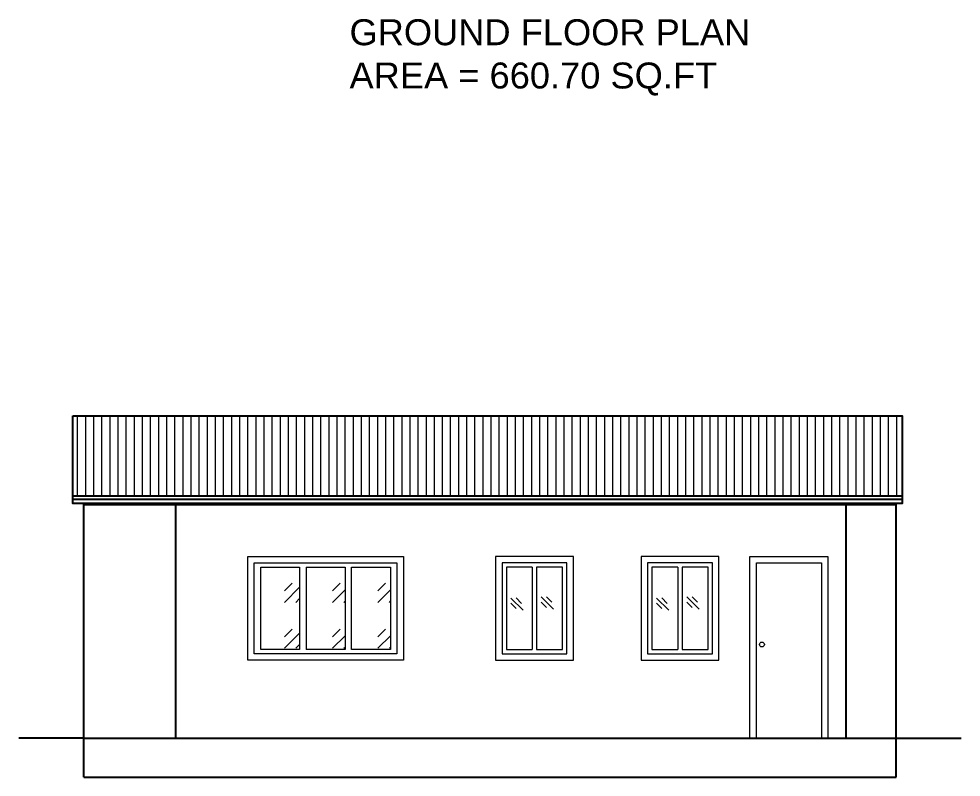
# Model space of a CAD drawing. Header units: inches. Extents: x 45643 to 78083, y -17830 to -3084.
# Drawn here: x 52116.6 to 52552.3, y -14648.7 to -14298.1 of the extents above; entities that cross this region are included whole.
import ezdxf

# ---------------------------------------------------------------- set-up
doc = ezdxf.new("R2010")
doc.units = ezdxf.units.IN
doc.header["$MEASUREMENT"] = 0
doc.layers.add('door', color=3, linetype='Continuous', lineweight=13)
doc.layers.add('steps', color=253, linetype='Continuous', lineweight=20)
doc.layers.add('PDF_Text', color=7, linetype='Continuous')
doc.styles.add('PDF Arial', font='arial.ttf')

msp = doc.modelspace()

# ---------------------------------------------------------------- hatches: boundary and pattern name
at = {"layer": 'door', "ltscale": 0.5}
h = msp.add_hatch(dxfattribs=at)
h.set_pattern_fill('GOST_GLASS', color=256, scale=2.5)
h.set_pattern_definition([(45, (-310273.069, 16085.203), (21.21320344, 0), [12.5, -17.5]), (45, (-310267.766, 16085.203), (21.21320344, 0), [5, -25]), (45, (-310273.069, 16090.506), (21.21320344, 0), [5, -25])])
h.paths.add_polyline_path([(52246.39, -14551.66), (52228.39, -14551.66), (52228.39, -14589.66), (52246.39, -14589.66)])
h = msp.add_hatch(dxfattribs=at)
h.set_pattern_fill('GOST_GLASS', color=256, scale=2.5)
h.set_pattern_definition([(45, (-310272.069, 16085.203), (21.21320344, 0), [12.5, -17.5]), (45, (-310266.766, 16085.203), (21.21320344, 0), [5, -25]), (45, (-310272.069, 16090.506), (21.21320344, 0), [5, -25])])
h.paths.add_polyline_path([(52249.39, -14589.66), (52267.39, -14589.66), (52267.39, -14551.66), (52249.39, -14551.66)])
h = msp.add_hatch(dxfattribs=at)
h.set_pattern_fill('GOST_GLASS', color=256, scale=2.5)
h.set_pattern_definition([(45, (-310251.069, 16085.203), (21.21320344, 0), [12.5, -17.5]), (45, (-310245.766, 16085.203), (21.21320344, 0), [5, -25]), (45, (-310251.069, 16090.506), (21.21320344, 0), [5, -25])])
h.paths.add_polyline_path([(52270.39, -14589.66), (52288.39, -14589.66), (52288.39, -14551.66), (52270.39, -14551.66)])
at = {"layer": 'steps', "ltscale": 0.3}
h = msp.add_hatch(dxfattribs=at)
h.set_pattern_fill('ANSI31', scale=30, angle=45)
h.paths.add_polyline_path([(52525.1, -14481.58), (52141.51, -14481.58), (52141.51, -14518.71), (52525.1, -14518.71)])

# ---------------------------------------------------------------- linework, layer by layer
for p, q in [((52525.1, -14518.71), (52141.51, -14518.71)), ((52522.32, -14518.66), (52522.32, -14518.66)), ((52141.51, -14520.22), (52525.1, -14520.22)), ((52146.56, -14630.66), (52146.56, -14522.23)), ((52146.56, -14522.66), (52522.32, -14522.66)), ((52189.05, -14522.23), (52189.05, -14630.66)), ((52498.94, -14522.23), (52498.94, -14630.66)), ((52522.32, -14630.66), (52522.32, -14522.23)), ((52146.56, -14630.66), (52116.56, -14630.66)), ((52146.56, -14630.66), (52522.32, -14630.66)), ((52146.56, -14648.66), (52146.56, -14630.66)), ((52522.32, -14630.66), (52552.32, -14630.66)), ((52522.32, -14648.66), (52522.32, -14630.66)), ((52146.56, -14648.66), (52522.32, -14648.66))]:
    msp.add_line(p, q)
msp.add_lwpolyline([(52141.51, -14481.58), (52525.1, -14481.58), (52525.1, -14522.23), (52141.51, -14522.23)], close=True)
at = {"layer": 'door', "ltscale": 0.5}
for p, q in [((52246.39, -14551.66), (52246.39, -14589.66)), ((52249.39, -14551.66), (52249.39, -14589.66)), ((52270.39, -14589.66), (52270.39, -14551.66)), ((52354.01, -14551.66), (52354.01, -14589.66)), ((52356.01, -14551.66), (52356.01, -14589.66)), ((52421.34, -14551.66), (52421.34, -14589.66)), ((52423.34, -14551.66), (52423.34, -14589.66)), ((52344.09, -14565.86), (52349.74, -14571.51)), ((52346.52, -14565.81), (52348.99, -14568.33)), ((52358.15, -14565.32), (52363.8, -14570.96)), ((52360.59, -14565.26), (52363.05, -14567.79)), ((52411.42, -14565.86), (52417.07, -14571.51)), ((52413.85, -14565.81), (52416.32, -14568.33)), ((52425.48, -14565.32), (52431.14, -14570.96)), ((52427.92, -14565.26), (52430.39, -14567.79)), ((52344.03, -14568.3), (52346.56, -14570.76)), ((52358.1, -14567.75), (52360.63, -14570.22)), ((52411.37, -14568.3), (52413.89, -14570.76)), ((52425.43, -14567.75), (52427.96, -14570.22))]:
    msp.add_line(p, q, dxfattribs=at)
for points in [[(52294.39, -14594.66), (52222.39, -14594.66), (52222.39, -14546.66), (52294.39, -14546.66)], [(52291.39, -14591.66), (52225.39, -14591.66), (52225.39, -14549.66), (52291.39, -14549.66)], [(52337.01, -14594.66), (52373.01, -14594.66), (52373.01, -14546.66), (52337.01, -14546.66)], [(52340.01, -14591.66), (52370.01, -14591.66), (52370.01, -14549.66), (52340.01, -14549.66)], [(52404.34, -14594.66), (52440.34, -14594.66), (52440.34, -14546.66), (52404.34, -14546.66)], [(52407.34, -14591.66), (52437.34, -14591.66), (52437.34, -14549.66), (52407.34, -14549.66)]]:
    msp.add_lwpolyline(points, close=True, dxfattribs=at)
for points in [[(52246.39, -14589.66), (52228.39, -14589.66), (52228.39, -14551.66), (52246.39, -14551.66)], [(52249.39, -14551.66), (52267.39, -14551.66), (52267.39, -14589.66), (52249.39, -14589.66)], [(52270.39, -14551.66), (52288.39, -14551.66), (52288.39, -14589.66), (52270.39, -14589.66)], [(52354.01, -14551.66), (52342.01, -14551.66), (52342.01, -14589.66), (52354.01, -14589.66)], [(52356.01, -14589.66), (52368.01, -14589.66), (52368.01, -14551.66), (52356.01, -14551.66)], [(52421.34, -14551.66), (52409.34, -14551.66), (52409.34, -14589.66), (52421.34, -14589.66)], [(52423.34, -14589.66), (52435.34, -14589.66), (52435.34, -14551.66), (52423.34, -14551.66)]]:
    msp.add_lwpolyline(points, dxfattribs=at)
msp.add_circle((52460.19, -14587.36), 1.12, dxfattribs=at)
at = {"layer": 'steps', "color": 7, "ltscale": 0.3}
for p, q in [((52454.67, -14630.66), (52454.67, -14546.66)), ((52454.67, -14546.66), (52490.67, -14546.66)), ((52457.67, -14630.66), (52457.67, -14549.66)), ((52457.67, -14549.66), (52487.67, -14549.66)), ((52487.67, -14549.66), (52487.67, -14630.66)), ((52490.67, -14546.66), (52490.67, -14630.66))]:
    msp.add_line(p, q, dxfattribs=at)

# ---------------------------------------------------------------- texts
at = {"layer": 'PDF_Text', "insert": (52269.48, -14333.62), "char_height": 12, "attachment_point": 7, "style": 'PDF Arial'}
msp.add_mtext('GROUND FLOOR PLAN\\PAREA = 660.70 SQ.FT', dxfattribs=at)

doc.saveas('drawing.dxf')
